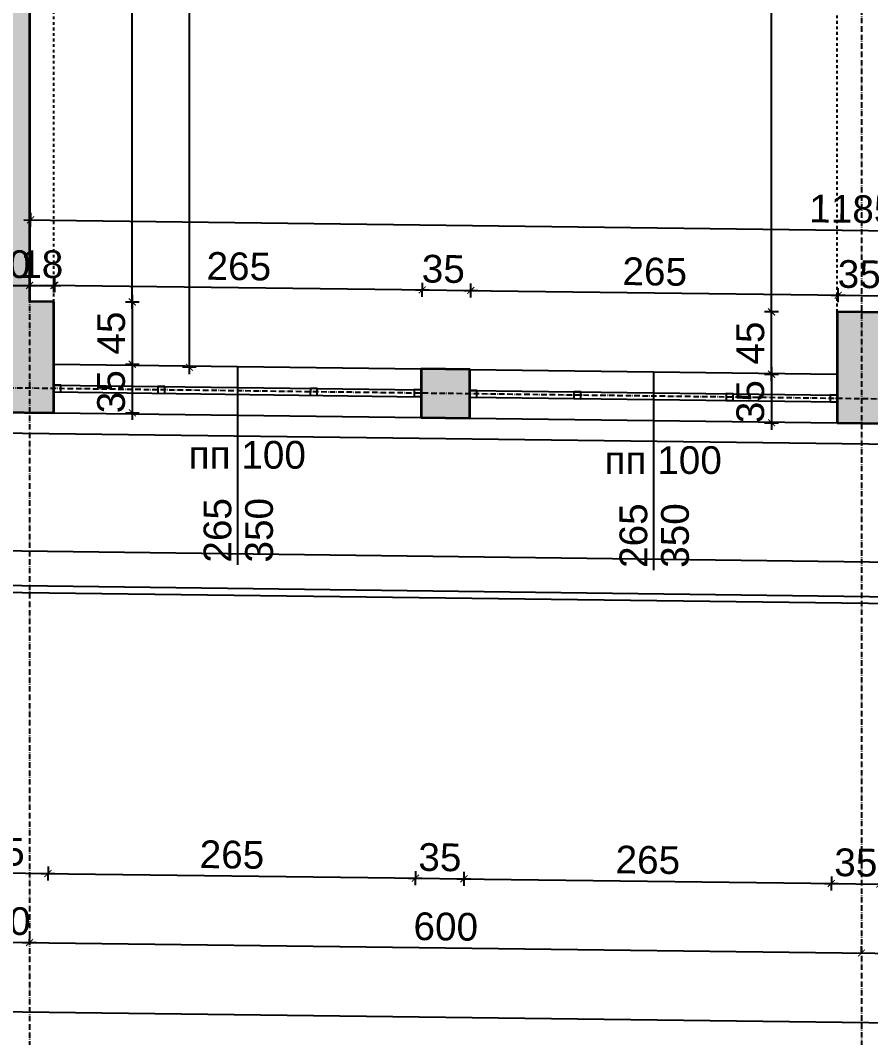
# Model space of a CAD drawing. Header units: inches. Extents: x -72385 to 39588, y -6525 to 66685.
# Drawn here: x -43532 to -42918, y 21729 to 22463 of the extents above; entities that cross this region are included whole.
import ezdxf

# ---------------------------------------------------------------- set-up
doc = ezdxf.new("R2010")
doc.units = ezdxf.units.IN
doc.header["$MEASUREMENT"] = 0
doc.linetypes.add('DashDot', pattern=[0.6, 0.4, -0.1, 0, -0.1])
doc.linetypes.add('Hidden', pattern=[0.4, 0.2, -0.2])
for name, color, linetype, lineweight in [('Изгледни линии', 253, 'Continuous', 25), ('Надписи коти външни', 252, 'Continuous', 25), ('Надписи коти вътрешни', 252, 'Continuous', 25), ('Надписи прозорци', 252, 'Continuous', 25), ('Оси', 252, 'DashDot', 25), ('Прозорци', 251, 'Continuous', 25), ('Пунктир', 253, 'Hidden', 25), ('Разрезни линии', 7, 'Continuous', 35), ('Щрих стени', 254, 'Continuous', 25)]:
    doc.layers.add(name, color=color, linetype=linetype, lineweight=lineweight)
doc.styles.add('Arial Regular', font='arial.ttf')
doc.styles.get("Standard").update_dxf_attribs({"font": 'arial.ttf'})
doc.dimstyles.new('Annotative', dxfattribs={"dimscale": 0, "dimtxt": 20, "dimasz": 5, "dimexe": 5, "dimexo": 5, "dimgap": 5, "dimtad": 1, "dimdec": 0, "dimzin": 0, "dimdsep": 46, "dimtxsty": 'Standard', "dimblk": 'ARCHTICK', "dimcen": 5, "dimdle": 5, "dimadec": 0, "dimazin": 0, "dimtfac": 1, "dimtdec": 0, "dimtofl": 0, "dimtmove": 0, "dimatfit": 3, "dimldrblk": 'ARCHTICK', "dimfxl": 5, "dimfxlon": 1, "dimtolj": 1, "dimtzin": 0, "dimarcsym": 1})

# ---------------------------------------------------------------- blocks, each defined once
blk = doc.blocks.new('_ArchTick')
at = {"color": 0, "linetype": 'ByBlock', "const_width": 0.15}
blk.add_lwpolyline([(-0.5, -0.5), (0.5, 0.5)], dxfattribs=at)
blk = doc.blocks.new('*D2832')
at = {"layer": 'Defpoints', "color": 0, "ltscale": 50, "transparency": 16777216}
for p in [(-43241.61, 22268.89), (-43507.34, 22215.19), (-43242.34, 22211.81)]:
    blk.add_point(p, dxfattribs=at)
at = {"layer": 'Надписи коти вътрешни', "color": 0, "lineweight": -2, "ltscale": 50, "transparency": 16777216}
for p, q in [((-43506.67, 22267.26), (-43506.55, 22277.26)), ((-43511.61, 22272.32), (-43236.61, 22268.82)), ((-43241.67, 22263.89), (-43241.55, 22273.89))]:
    blk.add_line(p, q, dxfattribs=at)
at = {"layer": 'Надписи коти вътрешни', "color": 0, "lineweight": -2, "ltscale": 50, "transparency": 16777216, "xscale": 5, "yscale": 5, "zscale": 5}
for p, rotation in [((-43506.61, 22272.26), 179.2706286525423), ((-43241.61, 22268.89), 359.2706286525423)]:
    blk.add_blockref('_ArchTick', p, dxfattribs=dict(at, rotation=rotation))
at = {"layer": 'Надписи коти вътрешни', "color": 0, "ltscale": 50, "transparency": 16777216, "insert": (-43373.92, 22285.78), "char_height": 20, "attachment_point": 5, "rotation": 359.27063}
blk.add_mtext('\\A1;265', dxfattribs=at)
blk = doc.blocks.new('*D2833')
at = {"layer": 'Defpoints', "color": 0, "ltscale": 50, "transparency": 16777216}
for p in [(-43507.34, 22272.09), (-43524.84, 22260.41), (-43507.34, 22260.19)]:
    blk.add_point(p, dxfattribs=at)
at = {"layer": 'Надписи коти вътрешни', "color": 0, "lineweight": -2, "ltscale": 50, "transparency": 16777216}
for p, q in [((-43524.84, 22267.09), (-43524.84, 22277.09)), ((-43507.34, 22267.09), (-43507.34, 22277.09)), ((-43529.84, 22272.09), (-43502.34, 22272.09))]:
    blk.add_line(p, q, dxfattribs=at)
at = {"layer": 'Надписи коти вътрешни', "color": 0, "lineweight": -2, "ltscale": 50, "transparency": 16777216, "xscale": 5, "yscale": 5, "zscale": 5, "rotation": 180}
blk.add_blockref('_ArchTick', (-43524.84, 22272.09), dxfattribs=at)
at = {"layer": 'Надписи коти вътрешни', "color": 0, "lineweight": -2, "ltscale": 50, "transparency": 16777216, "xscale": 5, "yscale": 5, "zscale": 5}
blk.add_blockref('_ArchTick', (-43507.34, 22272.09), dxfattribs=at)
at = {"layer": 'Надписи коти вътрешни', "color": 0, "ltscale": 50, "transparency": 16777216, "insert": (-43516.09, 22287.3), "char_height": 20, "attachment_point": 5}
blk.add_mtext('\\A1;18', dxfattribs=at)
blk = doc.blocks.new('*D2834')
at = {"layer": 'Defpoints', "color": 0, "ltscale": 50, "transparency": 16777216}
for p in [(-43206.61, 22268.44), (-43242.34, 22211.81), (-43207.34, 22211.37)]:
    blk.add_point(p, dxfattribs=at)
at = {"layer": 'Надписи коти вътрешни', "color": 0, "lineweight": -2, "ltscale": 50, "transparency": 16777216}
for p, q in [((-43246.61, 22268.95), (-43201.61, 22268.38)), ((-43241.67, 22263.89), (-43241.55, 22273.89)), ((-43206.67, 22263.44), (-43206.55, 22273.44))]:
    blk.add_line(p, q, dxfattribs=at)
at = {"layer": 'Надписи коти вътрешни', "color": 0, "lineweight": -2, "ltscale": 50, "transparency": 16777216, "xscale": 5, "yscale": 5, "zscale": 5}
for p, rotation in [((-43241.61, 22268.89), 179.2706286525344), ((-43206.61, 22268.44), 359.2706286525344)]:
    blk.add_blockref('_ArchTick', p, dxfattribs=dict(at, rotation=rotation))
at = {"layer": 'Надписи коти вътрешни', "color": 0, "ltscale": 50, "transparency": 16777216, "insert": (-43226.42, 22283.91), "char_height": 20, "attachment_point": 5, "rotation": 359.27063}
blk.add_mtext('\\A1;35', dxfattribs=at)
blk = doc.blocks.new('*D2835')
at = {"layer": 'Defpoints', "color": 0, "ltscale": 50, "transparency": 16777216}
for p in [(-42941.61, 22265.07), (-43207.34, 22211.37), (-42942.34, 22207.99)]:
    blk.add_point(p, dxfattribs=at)
at = {"layer": 'Надписи коти вътрешни', "color": 0, "lineweight": -2, "ltscale": 50, "transparency": 16777216}
for p, q in [((-43211.61, 22268.5), (-42936.61, 22265)), ((-43206.67, 22263.44), (-43206.55, 22273.44)), ((-42941.67, 22260.07), (-42941.55, 22270.07))]:
    blk.add_line(p, q, dxfattribs=at)
at = {"layer": 'Надписи коти вътрешни', "color": 0, "lineweight": -2, "ltscale": 50, "transparency": 16777216, "xscale": 5, "yscale": 5, "zscale": 5}
for p, rotation in [((-43206.61, 22268.44), 179.270628652547), ((-42941.61, 22265.07), 359.270628652547)]:
    blk.add_blockref('_ArchTick', p, dxfattribs=dict(at, rotation=rotation))
at = {"layer": 'Надписи коти вътрешни', "color": 0, "ltscale": 50, "transparency": 16777216, "insert": (-43073.92, 22281.96), "char_height": 20, "attachment_point": 5, "rotation": 359.27063}
blk.add_mtext('\\A1;265', dxfattribs=at)
blk = doc.blocks.new('*D2836')
at = {"layer": 'Defpoints', "color": 0, "ltscale": 50, "transparency": 16777216}
for p in [(-42906.61, 22264.62), (-42942.34, 22207.99), (-42907.34, 22207.55)]:
    blk.add_point(p, dxfattribs=at)
at = {"layer": 'Надписи коти вътрешни', "color": 0, "lineweight": -2, "ltscale": 50, "transparency": 16777216}
for p, q in [((-42941.67, 22260.07), (-42941.55, 22270.07)), ((-42906.67, 22259.62), (-42906.55, 22269.62)), ((-42946.61, 22265.13), (-42901.61, 22264.56))]:
    blk.add_line(p, q, dxfattribs=at)
at = {"layer": 'Надписи коти вътрешни', "color": 0, "lineweight": -2, "ltscale": 50, "transparency": 16777216, "xscale": 5, "yscale": 5, "zscale": 5}
for p, rotation in [((-42941.61, 22265.07), 179.2706286525344), ((-42906.61, 22264.62), 359.2706286525344)]:
    blk.add_blockref('_ArchTick', p, dxfattribs=dict(at, rotation=rotation))
at = {"layer": 'Надписи коти вътрешни', "color": 0, "ltscale": 50, "transparency": 16777216, "insert": (-42926.42, 22280.09), "char_height": 20, "attachment_point": 5, "rotation": 359.27063}
blk.add_mtext('\\A1;35', dxfattribs=at)
blk = doc.blocks.new('*D4608')
at = {"layer": 'Defpoints', "color": 0, "ltscale": 50, "transparency": 16777216}
for p in [(-42339.09, 22304.37), (-43524.84, 22260.41), (-42339.84, 22245.33)]:
    blk.add_point(p, dxfattribs=at)
at = {"layer": 'Надписи коти вътрешни', "color": 0, "lineweight": -2, "ltscale": 50, "transparency": 16777216}
for p, q in [((-43529.09, 22319.51), (-42334.09, 22304.3)), ((-43524.15, 22314.45), (-43524.02, 22324.45)), ((-42339.15, 22299.37), (-42339.02, 22309.36))]:
    blk.add_line(p, q, dxfattribs=at)
at = {"layer": 'Надписи коти вътрешни', "color": 0, "lineweight": -2, "ltscale": 50, "transparency": 16777216, "xscale": 5, "yscale": 5, "zscale": 5}
for p, rotation in [((-43524.09, 22319.45), 179.2706286525473), ((-42339.09, 22304.37), 359.2706286525473)]:
    blk.add_blockref('_ArchTick', p, dxfattribs=dict(at, rotation=rotation))
at = {"layer": 'Надписи коти вътрешни', "color": 0, "ltscale": 50, "transparency": 16777216, "insert": (-42931.39, 22327.12), "char_height": 20, "attachment_point": 5, "rotation": 359.27063}
blk.add_mtext('\\A1;1185', dxfattribs=at)
blk = doc.blocks.new('*D2989')
at = {"layer": 'Defpoints', "color": 0, "ltscale": 50, "transparency": 16777216}
for p in [(-43507.34, 22752.73), (-43450.75, 22752.73), (-43507.34, 22260.19)]:
    blk.add_point(p, dxfattribs=at)
at = {"layer": 'Надписи коти вътрешни', "color": 0, "lineweight": -2, "ltscale": 50, "transparency": 16777216}
for p, q in [((-43455.75, 22752.73), (-43445.75, 22752.73)), ((-43450.75, 22255.19), (-43450.75, 22757.73)), ((-43455.75, 22260.19), (-43445.75, 22260.19))]:
    blk.add_line(p, q, dxfattribs=at)
at = {"layer": 'Надписи коти вътрешни', "color": 0, "lineweight": -2, "ltscale": 50, "transparency": 16777216, "xscale": 5, "yscale": 5, "zscale": 5}
for p, rotation in [((-43450.75, 22752.73), 90), ((-43450.75, 22260.19), 270)]:
    blk.add_blockref('_ArchTick', p, dxfattribs=dict(at, rotation=rotation))
at = {"layer": 'Надписи коти вътрешни', "color": 0, "ltscale": 50, "transparency": 16777216, "insert": (-43465.97, 22506.46), "char_height": 20, "attachment_point": 5, "rotation": 90}
blk.add_mtext('\\A1;493', dxfattribs=at)
blk = doc.blocks.new('*D4107')
at = {"layer": 'Defpoints', "color": 0, "ltscale": 50, "transparency": 16777216}
for p in [(-43507.34, 22260.19), (-43507.34, 22215.19), (-43450.75, 22215.19)]:
    blk.add_point(p, dxfattribs=at)
at = {"layer": 'Надписи коти вътрешни', "color": 0, "lineweight": -2, "ltscale": 50, "transparency": 16777216}
for p, q in [((-43455.75, 22260.19), (-43445.75, 22260.19)), ((-43450.75, 22265.19), (-43450.75, 22210.19)), ((-43455.75, 22215.19), (-43445.75, 22215.19))]:
    blk.add_line(p, q, dxfattribs=at)
at = {"layer": 'Надписи коти вътрешни', "color": 0, "lineweight": -2, "ltscale": 50, "transparency": 16777216, "xscale": 5, "yscale": 5, "zscale": 5}
for p, rotation in [((-43450.75, 22260.19), 90), ((-43450.75, 22215.19), 270)]:
    blk.add_blockref('_ArchTick', p, dxfattribs=dict(at, rotation=rotation))
at = {"layer": 'Надписи коти вътрешни', "color": 0, "ltscale": 50, "transparency": 16777216, "insert": (-43465.92, 22237.69), "char_height": 20, "attachment_point": 5, "rotation": 90}
blk.add_mtext('\\A1;45', dxfattribs=at)
blk = doc.blocks.new('*D2990')
at = {"layer": 'Defpoints', "color": 0, "ltscale": 50, "transparency": 16777216}
for p in [(-43409.6, 23080.61), (-43338.35, 23080.61), (-43338.35, 22213.04)]:
    blk.add_point(p, dxfattribs=at)
at = {"layer": 'Надписи коти вътрешни', "color": 0, "lineweight": -2, "ltscale": 50, "transparency": 16777216}
for p, q in [((-43409.6, 22208.04), (-43409.6, 23085.61)), ((-43404.6, 23080.61), (-43414.6, 23080.61)), ((-43404.6, 22213.04), (-43414.6, 22213.04))]:
    blk.add_line(p, q, dxfattribs=at)
at = {"layer": 'Надписи коти вътрешни', "color": 0, "lineweight": -2, "ltscale": 50, "transparency": 16777216, "xscale": 5, "yscale": 5, "zscale": 5}
for p, rotation in [((-43409.6, 23080.61), 90), ((-43409.6, 22213.04), 270)]:
    blk.add_blockref('_ArchTick', p, dxfattribs=dict(at, rotation=rotation))
at = {"layer": 'Надписи коти вътрешни', "color": 0, "ltscale": 50, "transparency": 16777216, "insert": (-43424.81, 22646.82), "char_height": 20, "attachment_point": 5, "rotation": 90}
blk.add_mtext('\\A1;868', dxfattribs=at)
blk = doc.blocks.new('*D2998')
at = {"layer": 'Defpoints', "color": 0, "ltscale": 50, "transparency": 16777216}
for p in [(-42989.69, 22745.54), (-42942.34, 22745.54), (-42942.34, 22253)]:
    blk.add_point(p, dxfattribs=at)
at = {"layer": 'Надписи коти вътрешни', "color": 0, "lineweight": -2, "ltscale": 50, "transparency": 16777216}
for p, q in [((-42984.69, 22745.54), (-42994.69, 22745.54)), ((-42989.69, 22248), (-42989.69, 22750.54)), ((-42984.69, 22253), (-42994.69, 22253))]:
    blk.add_line(p, q, dxfattribs=at)
at = {"layer": 'Надписи коти вътрешни', "color": 0, "lineweight": -2, "ltscale": 50, "transparency": 16777216, "xscale": 5, "yscale": 5, "zscale": 5}
for p, rotation in [((-42989.69, 22745.54), 90), ((-42989.69, 22253), 270)]:
    blk.add_blockref('_ArchTick', p, dxfattribs=dict(at, rotation=rotation))
at = {"layer": 'Надписи коти вътрешни', "color": 0, "ltscale": 50, "transparency": 16777216, "insert": (-43004.91, 22499.27), "char_height": 20, "attachment_point": 5, "rotation": 90}
blk.add_mtext('\\A1;493', dxfattribs=at)
blk = doc.blocks.new('*D4613')
at = {"layer": 'Defpoints', "color": 0, "ltscale": 50, "transparency": 16777216}
for p in [(-42989.69, 22253), (-42942.34, 22253), (-42942.34, 22207.99)]:
    blk.add_point(p, dxfattribs=at)
at = {"layer": 'Надписи коти вътрешни', "color": 0, "lineweight": -2, "ltscale": 50, "transparency": 16777216}
for p, q in [((-42984.69, 22253), (-42994.69, 22253)), ((-42989.69, 22202.99), (-42989.69, 22258)), ((-42984.69, 22207.99), (-42994.69, 22207.99))]:
    blk.add_line(p, q, dxfattribs=at)
at = {"layer": 'Надписи коти вътрешни', "color": 0, "lineweight": -2, "ltscale": 50, "transparency": 16777216, "xscale": 5, "yscale": 5, "zscale": 5}
for p, rotation in [((-42989.69, 22253), 90), ((-42989.69, 22207.99), 270)]:
    blk.add_blockref('_ArchTick', p, dxfattribs=dict(at, rotation=rotation))
at = {"layer": 'Надписи коти вътрешни', "color": 0, "ltscale": 50, "transparency": 16777216, "insert": (-43004.86, 22230.5), "char_height": 20, "attachment_point": 5, "rotation": 90}
blk.add_mtext('\\A1;45', dxfattribs=at)
blk = doc.blocks.new('*D6554')
at = {"layer": 'Defpoints', "color": 0, "ltscale": 50, "transparency": 16777216}
for p in [(-43572.34, 22181.01), (-43507.34, 22180.18), (-43511.57, 21847.71)]:
    blk.add_point(p, dxfattribs=at)
at = {"layer": 'Надписи коти външни', "color": 0, "lineweight": -2, "ltscale": 50, "transparency": 16777216}
for p, q in [((-43576.51, 21853.54), (-43576.63, 21843.54)), ((-43511.51, 21852.71), (-43511.63, 21842.71)), ((-43581.57, 21848.6), (-43506.57, 21847.65))]:
    blk.add_line(p, q, dxfattribs=at)
at = {"layer": 'Надписи коти външни', "color": 0, "lineweight": -2, "ltscale": 50, "transparency": 16777216, "xscale": 5, "yscale": 5, "zscale": 5}
for p, rotation in [((-43576.57, 21848.54), 179.2706286525558), ((-43511.57, 21847.71), 359.2706286525558)]:
    blk.add_blockref('_ArchTick', p, dxfattribs=dict(at, rotation=rotation))
at = {"layer": 'Надписи коти външни', "color": 0, "ltscale": 50, "transparency": 16777216, "insert": (-43543.88, 21863.33), "char_height": 20, "attachment_point": 5, "rotation": 359.27063}
blk.add_mtext('\\A1;65', dxfattribs=at)
blk = doc.blocks.new('*D5650')
at = {"layer": 'Defpoints', "color": 0, "ltscale": 50, "transparency": 16777216}
for p in [(-43507.34, 22180.18), (-43242.34, 22176.81), (-43246.57, 21844.34)]:
    blk.add_point(p, dxfattribs=at)
at = {"layer": 'Надписи коти външни', "color": 0, "lineweight": -2, "ltscale": 50, "transparency": 16777216}
for p, q in [((-43511.51, 21852.71), (-43511.63, 21842.71)), ((-43246.51, 21849.34), (-43246.63, 21839.34)), ((-43516.57, 21847.77), (-43241.57, 21844.27))]:
    blk.add_line(p, q, dxfattribs=at)
at = {"layer": 'Надписи коти външни', "color": 0, "lineweight": -2, "ltscale": 50, "transparency": 16777216, "xscale": 5, "yscale": 5, "zscale": 5}
for p, rotation in [((-43511.57, 21847.71), 179.270628652547), ((-43246.57, 21844.34), 359.270628652547)]:
    blk.add_blockref('_ArchTick', p, dxfattribs=dict(at, rotation=rotation))
at = {"layer": 'Надписи коти външни', "color": 0, "ltscale": 50, "transparency": 16777216, "insert": (-43378.88, 21861.23), "char_height": 20, "attachment_point": 5, "rotation": 359.27063}
blk.add_mtext('\\A1;265', dxfattribs=at)
blk = doc.blocks.new('*D5651')
at = {"layer": 'Defpoints', "color": 0, "ltscale": 50, "transparency": 16777216}
for p in [(-43242.34, 22176.81), (-43207.34, 22176.36), (-43211.57, 21843.89)]:
    blk.add_point(p, dxfattribs=at)
at = {"layer": 'Надписи коти външни', "color": 0, "lineweight": -2, "ltscale": 50, "transparency": 16777216}
for p, q in [((-43246.51, 21849.34), (-43246.63, 21839.34)), ((-43251.57, 21844.4), (-43206.57, 21843.83)), ((-43211.51, 21848.89), (-43211.63, 21838.89))]:
    blk.add_line(p, q, dxfattribs=at)
at = {"layer": 'Надписи коти външни', "color": 0, "lineweight": -2, "ltscale": 50, "transparency": 16777216, "xscale": 5, "yscale": 5, "zscale": 5}
for p, rotation in [((-43246.57, 21844.34), 179.2706286525403), ((-43211.57, 21843.89), 359.2706286525403)]:
    blk.add_blockref('_ArchTick', p, dxfattribs=dict(at, rotation=rotation))
at = {"layer": 'Надписи коти външни', "color": 0, "ltscale": 50, "transparency": 16777216, "insert": (-43228.88, 21859.33), "char_height": 20, "attachment_point": 5, "rotation": 359.27063}
blk.add_mtext('\\A1;35', dxfattribs=at)
blk = doc.blocks.new('*D5652')
at = {"layer": 'Defpoints', "color": 0, "ltscale": 50, "transparency": 16777216}
for p in [(-43207.34, 22176.36), (-42942.34, 22172.99), (-42946.57, 21840.52)]:
    blk.add_point(p, dxfattribs=at)
at = {"layer": 'Надписи коти външни', "color": 0, "lineweight": -2, "ltscale": 50, "transparency": 16777216}
for p, q in [((-43216.57, 21843.96), (-42941.57, 21840.45)), ((-43211.51, 21848.89), (-43211.63, 21838.89)), ((-42946.51, 21845.52), (-42946.63, 21835.52))]:
    blk.add_line(p, q, dxfattribs=at)
at = {"layer": 'Надписи коти външни', "color": 0, "lineweight": -2, "ltscale": 50, "transparency": 16777216, "xscale": 5, "yscale": 5, "zscale": 5}
for p, rotation in [((-43211.57, 21843.89), 179.2706286525463), ((-42946.57, 21840.52), 359.2706286525462)]:
    blk.add_blockref('_ArchTick', p, dxfattribs=dict(at, rotation=rotation))
at = {"layer": 'Надписи коти външни', "color": 0, "ltscale": 50, "transparency": 16777216, "insert": (-43078.88, 21857.42), "char_height": 20, "attachment_point": 5, "rotation": 359.27063}
blk.add_mtext('\\A1;265', dxfattribs=at)
blk = doc.blocks.new('*D5653')
at = {"layer": 'Defpoints', "color": 0, "ltscale": 50, "transparency": 16777216}
for p in [(-42942.34, 22172.99), (-42907.34, 22172.55), (-42911.57, 21840.07)]:
    blk.add_point(p, dxfattribs=at)
at = {"layer": 'Надписи коти външни', "color": 0, "lineweight": -2, "ltscale": 50, "transparency": 16777216}
for p, q in [((-42946.51, 21845.52), (-42946.63, 21835.52)), ((-42911.51, 21845.07), (-42911.63, 21835.07)), ((-42951.57, 21840.58), (-42906.57, 21840.01))]:
    blk.add_line(p, q, dxfattribs=at)
at = {"layer": 'Надписи коти външни', "color": 0, "lineweight": -2, "ltscale": 50, "transparency": 16777216, "xscale": 5, "yscale": 5, "zscale": 5}
for p, rotation in [((-42946.57, 21840.52), 179.2706286525527), ((-42911.57, 21840.07), 359.2706286525527)]:
    blk.add_blockref('_ArchTick', p, dxfattribs=dict(at, rotation=rotation))
at = {"layer": 'Надписи коти външни', "color": 0, "ltscale": 50, "transparency": 16777216, "insert": (-42928.88, 21855.51), "char_height": 20, "attachment_point": 5, "rotation": 359.27063}
blk.add_mtext('\\A1;35', dxfattribs=at)
blk = doc.blocks.new('*D5672')
at = {"layer": 'Defpoints', "color": 0, "ltscale": 50, "transparency": 16777216}
for p in [(-43554.84, 21798.26), (-43524.84, 21797.88), (-43524.84, 21797.88)]:
    blk.add_point(p, dxfattribs=at)
at = {"layer": 'Надписи коти външни', "color": 0, "lineweight": -2, "ltscale": 50, "transparency": 16777216}
for p, q in [((-43559.84, 21798.32), (-43519.84, 21797.81)), ((-43554.84, 21798.26), (-43554.77, 21803.26)), ((-43524.84, 21797.88), (-43524.77, 21802.88))]:
    blk.add_line(p, q, dxfattribs=at)
at = {"layer": 'Надписи коти външни', "color": 0, "lineweight": -2, "ltscale": 50, "transparency": 16777216, "xscale": 5, "yscale": 5, "zscale": 5}
for p, rotation in [((-43554.84, 21798.26), 179.2706286537548), ((-43524.84, 21797.88), 359.2706286537548)]:
    blk.add_blockref('_ArchTick', p, dxfattribs=dict(at, rotation=rotation))
at = {"layer": 'Надписи коти външни', "color": 0, "ltscale": 50, "transparency": 16777216, "insert": (-43539.64, 21813.28), "char_height": 20, "attachment_point": 5, "rotation": 359.27063}
blk.add_mtext('\\A1;30', dxfattribs=at)
blk = doc.blocks.new('*D5673')
at = {"layer": 'Defpoints', "color": 0, "ltscale": 50, "transparency": 16777216}
for p in [(-43524.84, 21797.88), (-42924.84, 21790.29), (-42924.84, 21790.29)]:
    blk.add_point(p, dxfattribs=at)
at = {"layer": 'Надписи коти външни', "color": 0, "lineweight": -2, "ltscale": 50, "transparency": 16777216}
for p, q in [((-43529.84, 21797.94), (-42919.84, 21790.23)), ((-43524.84, 21797.88), (-43524.77, 21802.88)), ((-42924.84, 21790.29), (-42924.77, 21795.29))]:
    blk.add_line(p, q, dxfattribs=at)
at = {"layer": 'Надписи коти външни', "color": 0, "lineweight": -2, "ltscale": 50, "transparency": 16777216, "xscale": 5, "yscale": 5, "zscale": 5}
for p, rotation in [((-43524.84, 21797.88), 179.2756874136035), ((-42924.84, 21790.29), 359.2756874136035)]:
    blk.add_blockref('_ArchTick', p, dxfattribs=dict(at, rotation=rotation))
at = {"layer": 'Надписи коти външни', "color": 0, "ltscale": 50, "transparency": 16777216, "insert": (-43224.65, 21809.29), "char_height": 20, "attachment_point": 5, "rotation": 359.27569}
blk.add_mtext('\\A1;600', dxfattribs=at)
blk = doc.blocks.new('*D5674')
at = {"layer": 'Defpoints', "color": 0, "ltscale": 50, "transparency": 16777216}
for p in [(-42924.84, 21790.29), (-42324.84, 21782.6), (-42324.84, 21782.6)]:
    blk.add_point(p, dxfattribs=at)
at = {"layer": 'Надписи коти външни', "color": 0, "lineweight": -2, "ltscale": 50, "transparency": 16777216}
for p, q in [((-42929.84, 21790.35), (-42319.84, 21782.53)), ((-42924.84, 21790.29), (-42924.77, 21795.29)), ((-42324.84, 21782.6), (-42324.77, 21787.6))]:
    blk.add_line(p, q, dxfattribs=at)
at = {"layer": 'Надписи коти външни', "color": 0, "lineweight": -2, "ltscale": 50, "transparency": 16777216, "xscale": 5, "yscale": 5, "zscale": 5}
for p, rotation in [((-42924.84, 21790.29), 179.2655699028597), ((-42324.84, 21782.6), 359.2655699028597)]:
    blk.add_blockref('_ArchTick', p, dxfattribs=dict(at, rotation=rotation))
at = {"layer": 'Надписи коти външни', "color": 0, "ltscale": 50, "transparency": 16777216, "insert": (-42624.64, 21801.65), "char_height": 20, "attachment_point": 5, "rotation": 359.26557}
blk.add_mtext('\\A1;600', dxfattribs=at)
blk = doc.blocks.new('*D6556')
at = {"layer": 'Defpoints', "color": 0, "ltscale": 10, "transparency": 16777216}
for p in [(-52317.34, 22292.34), (-41742.34, 22157.71), (-41747.84, 21725.25)]:
    blk.add_point(p, dxfattribs=at)
at = {"layer": 'Надписи коти външни', "color": 0, "lineweight": -2, "ltscale": 10, "transparency": 16777216}
for p, q in [((-52322.78, 21864.88), (-52322.91, 21854.88)), ((-52327.84, 21859.94), (-41742.84, 21725.19)), ((-41747.78, 21730.25), (-41747.91, 21720.25))]:
    blk.add_line(p, q, dxfattribs=at)
at = {"layer": 'Надписи коти външни', "color": 0, "lineweight": -2, "ltscale": 10, "transparency": 16777216, "xscale": 5, "yscale": 5, "zscale": 5}
for p, rotation in [((-52322.84, 21859.88), 179.2706286525472), ((-41747.84, 21725.25), 359.2706286525473)]:
    blk.add_blockref('_ArchTick', p, dxfattribs=dict(at, rotation=rotation))
at = {"layer": 'Надписи коти външни', "color": 0, "ltscale": 10, "transparency": 16777216, "insert": (-47035.15, 21807.77), "char_height": 20, "attachment_point": 5, "rotation": 359.27063}
blk.add_mtext('\\A1;10575', dxfattribs=at)
blk = doc.blocks.new('*D7363')
at = {"layer": 'Defpoints', "color": 0, "ltscale": 10, "transparency": 16777216}
for p in [(-43468.14, 22215.19), (-43468.14, 22180.18), (-43450.75, 22180.18)]:
    blk.add_point(p, dxfattribs=at)
at = {"layer": 'Надписи коти вътрешни', "color": 0, "lineweight": -2, "ltscale": 10, "transparency": 16777216}
for p, q in [((-43450.75, 22220.19), (-43450.75, 22175.18)), ((-43455.75, 22215.19), (-43445.75, 22215.19)), ((-43455.75, 22180.18), (-43445.75, 22180.18))]:
    blk.add_line(p, q, dxfattribs=at)
at = {"layer": 'Надписи коти вътрешни', "color": 0, "lineweight": -2, "ltscale": 10, "transparency": 16777216, "xscale": 5, "yscale": 5, "zscale": 5}
for p, rotation in [((-43450.75, 22215.19), 90), ((-43450.75, 22180.18), 270)]:
    blk.add_blockref('_ArchTick', p, dxfattribs=dict(at, rotation=rotation))
at = {"layer": 'Надписи коти вътрешни', "color": 0, "ltscale": 10, "transparency": 16777216, "insert": (-43465.97, 22195.4), "char_height": 20, "attachment_point": 5, "rotation": 90}
blk.add_mtext('\\A1;35', dxfattribs=at)
blk = doc.blocks.new('*D7364')
at = {"layer": 'Defpoints', "color": 0, "ltscale": 10, "transparency": 16777216}
for p in [(-43007.08, 22207.99), (-43007.08, 22172.99), (-42989.69, 22172.99)]:
    blk.add_point(p, dxfattribs=at)
at = {"layer": 'Надписи коти вътрешни', "color": 0, "lineweight": -2, "ltscale": 10, "transparency": 16777216}
for p, q in [((-42989.69, 22212.99), (-42989.69, 22167.99)), ((-42994.69, 22207.99), (-42984.69, 22207.99)), ((-42994.69, 22172.99), (-42984.69, 22172.99))]:
    blk.add_line(p, q, dxfattribs=at)
at = {"layer": 'Надписи коти вътрешни', "color": 0, "lineweight": -2, "ltscale": 10, "transparency": 16777216, "xscale": 5, "yscale": 5, "zscale": 5}
for p, rotation in [((-42989.69, 22207.99), 90), ((-42989.69, 22172.99), 270)]:
    blk.add_blockref('_ArchTick', p, dxfattribs=dict(at, rotation=rotation))
at = {"layer": 'Надписи коти вътрешни', "color": 0, "ltscale": 10, "transparency": 16777216, "insert": (-43004.91, 22188.2), "char_height": 20, "attachment_point": 5, "rotation": 90}
blk.add_mtext('\\A1;35', dxfattribs=at)
blk = doc.blocks.new('*D7384')
at = {"layer": 'Defpoints', "color": 0, "ltscale": 10, "transparency": 16777216}
for p in [(-43554.84, 22306.83), (-43524.84, 22306.83), (-43524.84, 22272.09)]:
    blk.add_point(p, dxfattribs=at)
at = {"layer": 'Надписи коти вътрешни', "color": 0, "lineweight": -2, "ltscale": 10, "transparency": 16777216}
for p, q in [((-43554.84, 22277.09), (-43554.84, 22267.09)), ((-43524.84, 22277.09), (-43524.84, 22267.09)), ((-43559.84, 22272.09), (-43519.84, 22272.09))]:
    blk.add_line(p, q, dxfattribs=at)
at = {"layer": 'Надписи коти вътрешни', "color": 0, "lineweight": -2, "ltscale": 10, "transparency": 16777216, "xscale": 5, "yscale": 5, "zscale": 5, "rotation": 180}
blk.add_blockref('_ArchTick', (-43554.84, 22272.09), dxfattribs=at)
at = {"layer": 'Надписи коти вътрешни', "color": 0, "lineweight": -2, "ltscale": 10, "transparency": 16777216, "xscale": 5, "yscale": 5, "zscale": 5}
blk.add_blockref('_ArchTick', (-43524.84, 22272.09), dxfattribs=at)
at = {"layer": 'Надписи коти вътрешни', "color": 0, "ltscale": 10, "transparency": 16777216, "insert": (-43539.84, 22287.3), "char_height": 20, "attachment_point": 5}
blk.add_mtext('\\A1;30', dxfattribs=at)

msp = doc.modelspace()

# ---------------------------------------------------------------- hatches: boundary and pattern name
at = {"layer": 'Щрих стени', "ltscale": 10}
h = msp.add_hatch(color=256, dxfattribs=at)
h.dxf.hatch_style = 1
h.paths.add_polyline_path([(-42007.34, 22196.09), (-42042.34, 22196.54), (-42042.34, 22161.53), (-42007.34, 22161.09)])
h.paths.add_polyline_path([(-42307.34, 22244.91), (-42309.84, 22244.95), (-42309.84, 22737.49), (-42299.84, 22737.36), (-42299.84, 22827.37), (-42309.84, 22827.49), (-42309.84, 23067.51), (-42109.84, 23064.97), (-42109.84, 23094.97), (-43137.34, 23108.05), (-43137.34, 23078.05), (-42949.84, 23075.66), (-42949.84, 22925.65), (-42944.84, 22925.58), (-42944.84, 23075.6), (-42339.84, 23067.89), (-42339.84, 22827.87), (-42349.84, 22828), (-42349.84, 22742.99), (-42899.84, 22750), (-42899.84, 22835), (-42949.84, 22835.64), (-42949.84, 22780.64), (-42974.84, 22780.95), (-42974.84, 22745.95), (-42949.84, 22745.63), (-42339.84, 22737.87), (-42339.84, 22245.33), (-42342.34, 22245.36), (-42342.34, 22165.35), (-42307.34, 22164.91)])
h.paths.add_polyline_path([(-42607.34, 22203.73), (-42642.34, 22204.17), (-42642.34, 22169.17), (-42607.34, 22168.73)], flags=17)
h.paths.add_polyline_path([(-42907.34, 22252.55), (-42942.34, 22253), (-42942.34, 22172.99), (-42907.34, 22172.55)], flags=17)
h.paths.add_polyline_path([(-43207.34, 22211.37), (-43242.34, 22211.81), (-43242.34, 22176.81), (-43207.34, 22176.36)])
h.paths.add_polyline_path([(-43507.34, 22260.19), (-43524.84, 22260.41), (-43524.84, 22752.95), (-43499.84, 22752.63), (-43499.84, 22842.64), (-43524.84, 22842.96), (-43524.84, 23082.98), (-43297.34, 23080.08), (-43297.34, 23110.09), (-43767.34, 23116.07), (-43767.34, 23086.07), (-43554.84, 23083.36), (-43554.84, 22843.34), (-43579.84, 22843.66), (-43579.84, 22753.65), (-43554.84, 22753.34), (-43554.84, 22260.8), (-43572.34, 22261.02), (-43572.34, 22181.01), (-43507.34, 22180.18)])
h.paths.add_polyline_path([(-43837.34, 22219.39), (-43872.34, 22219.83), (-43872.34, 22184.83), (-43837.34, 22184.39)])
h.paths.add_polyline_path([(-44137.34, 22268.21), (-44139.84, 22268.24), (-44139.84, 22760.78), (-44129.84, 22760.66), (-44129.84, 22820.66), (-43937.34, 22818.21), (-43937.34, 23088.23), (-43927.34, 23088.1), (-43927.34, 23118.11), (-44629.84, 23127.05), (-44629.84, 23097.05), (-44597.34, 23096.63), (-44597.34, 22966.62), (-44567.34, 22966.24), (-44567.34, 23096.25), (-43967.34, 23088.61), (-43967.34, 22848.59), (-44567.34, 22856.23), (-44567.34, 22876.23), (-44597.34, 22876.62), (-44597.34, 22856.61), (-44609.84, 22856.77), (-44609.84, 22826.77), (-44179.84, 22821.3), (-44179.84, 22796.29), (-44204.84, 22796.61), (-44204.84, 22761.61), (-44179.84, 22761.29), (-44169.84, 22761.16), (-44169.84, 22268.62), (-44172.34, 22268.66), (-44172.34, 22188.65), (-44137.34, 22188.2)])
h.paths.add_polyline_path([(-44437.34, 22227.03), (-44472.34, 22227.47), (-44472.34, 22192.47), (-44437.34, 22192.02)], flags=17)

# ---------------------------------------------------------------- linework, layer by layer
at = {"layer": 'Изгледни линии', "ltscale": 50}
for p, q in [((-43507.34, 22215.19), (-43242.34, 22211.81)), ((-43207.34, 22211.37), (-42942.34, 22207.99)), ((-45952.34, 22196.31), (-41741.87, 22142.71)), ((-43507.34, 22180.18), (-43242.34, 22176.81)), ((-43207.34, 22176.36), (-42942.34, 22172.99)), ((-45922.34, 22110.92), (-41739.21, 22057.67)), ((-45922.34, 22085.92), (-41738.43, 22032.65)), ((-45922.34, 22080.92), (-41738.27, 22027.65))]:
    msp.add_line(p, q, dxfattribs=at)
at = {"layer": 'Надписи прозорци', "ltscale": 50}
for p, q in [((-43374.84, 22213.5), (-43374.84, 22070.35)), ((-43074.84, 22209.68), (-43074.84, 22066.53))]:
    msp.add_line(p, q, dxfattribs=at)
at = {"layer": 'Оси', "ltscale": 10}
for p, q in [((-42924.84, 24490.46), (-42924.84, 21690.23)), ((-39839.84, 22151), (-52799.84, 22315.98))]:
    msp.add_line(p, q, dxfattribs=at)
msp.add_lwpolyline([(-43504.85, 24497.84), (-43504.85, 24477.58), (-43524.84, 24477.84), (-43524.84, 21718.12), (-43504.84, 21717.87), (-43504.84, 21697.61)], dxfattribs=at)
at = {"layer": 'Прозорци', "ltscale": 50}
for p, q in [((-43507.34, 22200.19), (-43242.34, 22196.81)), ((-43507.34, 22195.19), (-43242.34, 22191.81)), ((-43207.34, 22196.37), (-42942.34, 22192.99)), ((-43207.34, 22191.37), (-42942.34, 22187.99))]:
    msp.add_line(p, q, dxfattribs=at)
for points in [[(-43507.34, 22195.19), (-43502.34, 22195.12), (-43502.27, 22200.12), (-43507.27, 22200.18), (-43507.34, 22195.19)], [(-43432.35, 22194.23), (-43427.35, 22194.17), (-43427.29, 22199.17), (-43432.29, 22199.23), (-43432.35, 22194.23)], [(-43322.39, 22192.83), (-43317.39, 22192.77), (-43317.33, 22197.77), (-43322.32, 22197.83), (-43322.39, 22192.83)], [(-43247.4, 22191.88), (-43242.4, 22191.82), (-43242.34, 22196.82), (-43247.34, 22196.88), (-43247.4, 22191.88)], [(-43207.34, 22191.37), (-43202.34, 22191.3), (-43202.27, 22196.3), (-43207.27, 22196.37), (-43207.34, 22191.37)], [(-43132.35, 22190.41), (-43127.35, 22190.35), (-43127.29, 22195.35), (-43132.29, 22195.41), (-43132.35, 22190.41)], [(-43022.39, 22189.01), (-43017.39, 22188.95), (-43017.33, 22193.95), (-43022.32, 22194.01), (-43022.39, 22189.01)], [(-42947.4, 22188.06), (-42942.4, 22188), (-42942.34, 22193), (-42947.34, 22193.06), (-42947.4, 22188.06)]]:
    msp.add_lwpolyline(points, dxfattribs=at)
at = {"layer": 'Пунктир', "ltscale": 10}
for p, q in [((-43507.34, 22260.19), (-43507.34, 22752.73)), ((-42942.34, 22253), (-42942.34, 22745.54))]:
    msp.add_line(p, q, dxfattribs=at)
at = {"layer": 'Разрезни линии', "ltscale": 50}
for p, q in [((-43524.84, 22752.95), (-43524.84, 22260.41)), ((-43507.34, 22260.19), (-43524.84, 22260.41)), ((-43507.34, 22180.18), (-43507.34, 22260.19)), ((-42942.34, 22253), (-42942.34, 22172.99)), ((-42907.34, 22252.55), (-42942.34, 22253)), ((-43572.34, 22181.01), (-43507.34, 22180.18)), ((-42942.34, 22172.99), (-42907.34, 22172.55))]:
    msp.add_line(p, q, dxfattribs=at)
msp.add_lwpolyline([(-43242.34, 22211.81), (-43242.34, 22176.81), (-43207.34, 22176.36), (-43207.34, 22211.37)], close=True, dxfattribs=at)

# ---------------------------------------------------------------- texts
at = {"layer": 'Надписи прозорци', "ltscale": 100, "char_height": 20, "width": 180.4891, "attachment_point": 1, "style": 'Arial Regular'}
for insert in [(-43410.15, 22159.86), (-43110.15, 22156.04)]:
    msp.add_mtext('пп 100', dxfattribs=dict(at, insert=insert))
at = {"layer": 'Надписи прозорци', "ltscale": 100, "char_height": 20, "width": 180.4891, "attachment_point": 3, "rotation": 90, "style": 'Arial Regular'}
for s, insert in [('265', (-43399.35, 22118.64)), ('350', (-43369.35, 22118.72)), ('265', (-43099.35, 22114.82)), ('350', (-43069.35, 22114.9))]:
    msp.add_mtext(s, dxfattribs=dict(at, insert=insert))

# ---------------------------------------------------------------- dimensions: what is measured, and where the dimension line sits
at = {"layer": 'Надписи коти външни', "ltscale": 10}
dim = msp.add_aligned_dim(p1=(-52317.34, 22292.34), p2=(-41742.34, 22157.71), distance=-432.5, text='10575', dimstyle='Annotative', override={"dimscale": 0, "dimtix": 0, "dimtofl": 0, "dimtmove": 0, "dimatfit": 3}, dxfattribs=at)
dim.commit()
dim.dimension.update_dxf_attribs({"geometry": '*D6556', "text_midpoint": (-47035.15, 21807.77)})
at = {"layer": 'Надписи коти външни', "ltscale": 50}
for p1, p2, distance, picture, middle in [((-43572.34, 22181.01), (-43507.34, 22180.18), -332.5, '*D6554', (-43543.88, 21863.33)), ((-43507.34, 22180.18), (-43242.34, 22176.81), -332.5, '*D5650', (-43378.88, 21861.23)), ((-43207.34, 22176.36), (-42942.34, 22172.99), -332.5, '*D5652', (-43078.88, 21857.42)), ((-43524.84, 21797.88), (-42924.84, 21790.29), 0, '*D5673', (-43224.65, 21809.29)), ((-42924.84, 21790.29), (-42324.84, 21782.6), 0, '*D5674', (-42624.64, 21801.65))]:
    dim = msp.add_aligned_dim(p1=p1, p2=p2, distance=distance, dimstyle='Annotative', override={"dimscale": 0, "dimtix": 0, "dimtofl": 0, "dimtmove": 0, "dimatfit": 3}, dxfattribs=at)
    dim.commit()
    dim.dimension.update_dxf_attribs({"geometry": picture, "text_midpoint": middle})
for base, p1, p2, picture, middle in [((-43211.57, 21843.89), (-43242.34, 22176.81), (-43207.34, 22176.36), '*D5651', (-43229.07, 21844.11)), ((-42911.57, 21840.07), (-42942.34, 22172.99), (-42907.34, 22172.55), '*D5653', (-42929.07, 21840.3)), ((-43524.84, 21797.88), (-43554.84, 21798.26), (-43524.84, 21797.88), '*D5672', (-43539.84, 21798.07))]:
    dim = msp.add_linear_dim(base=base, p1=p1, p2=p2, angle=359.27063, dimstyle='Annotative', override={"dimscale": 0, "dimtix": 0, "dimtofl": 0, "dimtmove": 0, "dimatfit": 3}, dxfattribs=at)
    dim.commit()
    dim.dimension.update_dxf_attribs({"geometry": picture, "text_midpoint": middle, "dimtype": 129})
at = {"layer": 'Надписи коти вътрешни', "ltscale": 50}
for base, p1, p2, picture, middle in [((-43409.6, 23080.61), (-43338.35, 22213.04), (-43338.35, 23080.61), '*D2990', (-43424.81, 22646.82)), ((-43450.75, 22752.73), (-43507.34, 22260.19), (-43507.34, 22752.73), '*D2989', (-43465.97, 22506.46)), ((-42989.69, 22745.54), (-42942.34, 22253), (-42942.34, 22745.54), '*D2998', (-43004.91, 22499.27)), ((-42989.69, 22253), (-42942.34, 22207.99), (-42942.34, 22253), '*D4613', (-43004.86, 22230.5))]:
    dim = msp.add_linear_dim(base=base, p1=p1, p2=p2, angle=90, dimstyle='Annotative', override={"dimscale": 0, "dimtix": 0, "dimtofl": 0, "dimtmove": 0, "dimatfit": 3}, dxfattribs=at)
    dim.commit()
    dim.dimension.update_dxf_attribs({"geometry": picture, "text_midpoint": middle})
for p1, p2, distance, picture, middle in [((-43524.84, 22260.41), (-42339.84, 22245.33), 59.04, '*D4608', (-42931.39, 22327.12)), ((-43507.34, 22215.19), (-43242.34, 22211.81), 57.08, '*D2832', (-43373.92, 22285.78)), ((-43207.34, 22211.37), (-42942.34, 22207.99), 57.08, '*D2835', (-43073.92, 22281.96)), ((-43507.34, 22260.19), (-43507.34, 22215.19), 56.59, '*D4107', (-43465.92, 22237.69))]:
    dim = msp.add_aligned_dim(p1=p1, p2=p2, distance=distance, dimstyle='Annotative', override={"dimscale": 0, "dimtix": 0, "dimtofl": 0, "dimtmove": 0, "dimatfit": 3}, dxfattribs=at)
    dim.commit()
    dim.dimension.update_dxf_attribs({"geometry": picture, "text_midpoint": middle})
at = {"layer": 'Надписи коти вътрешни', "ltscale": 10}
for base, p1, p2, angle, picture, middle in [((-43524.84, 22272.09), (-43554.84, 22306.83), (-43524.84, 22306.83), 0, '*D7384', (-43539.84, 22272.09)), ((-43450.75, 22180.18), (-43468.14, 22215.19), (-43468.14, 22180.18), 270, '*D7363', (-43450.75, 22195.4)), ((-42989.69, 22172.99), (-43007.08, 22207.99), (-43007.08, 22172.99), 270, '*D7364', (-42989.69, 22188.2))]:
    dim = msp.add_linear_dim(base=base, p1=p1, p2=p2, angle=angle, dimstyle='Annotative', override={"dimscale": 0, "dimtix": 0, "dimtofl": 0, "dimtmove": 0, "dimatfit": 3}, dxfattribs=at)
    dim.commit()
    dim.dimension.update_dxf_attribs({"geometry": picture, "text_midpoint": middle, "dimtype": 129})
at = {"layer": 'Надписи коти вътрешни', "ltscale": 50}
dim = msp.add_linear_dim(base=(-43507.33731907, 22272.08628956), p1=(-43524.83731907, 22260.41319907), p2=(-43507.33731907, 22260.19041323), dimstyle='Annotative', override={"dimscale": 0, "dimtix": 0, "dimtofl": 0, "dimtmove": 0, "dimatfit": 3}, dxfattribs=at)
dim.commit()
dim.dimension.update_dxf_attribs({"geometry": '*D2833', "text_midpoint": (-43516.08731907, 22272.08628956), "dimtype": 128})
for base, p1, p2, picture, middle in [((-43206.61, 22268.44), (-43242.34, 22211.81), (-43207.34, 22211.37), '*D2834', (-43226.61, 22268.7)), ((-42906.61, 22264.62), (-42942.34, 22207.99), (-42907.34, 22207.55), '*D2836', (-42926.61, 22264.88))]:
    dim = msp.add_linear_dim(base=base, p1=p1, p2=p2, angle=359.27063, dimstyle='Annotative', override={"dimscale": 0, "dimtix": 0, "dimtofl": 0, "dimtmove": 0, "dimatfit": 3}, dxfattribs=at)
    dim.commit()
    dim.dimension.update_dxf_attribs({"geometry": picture, "text_midpoint": middle, "dimtype": 129})

doc.saveas('drawing.dxf')
